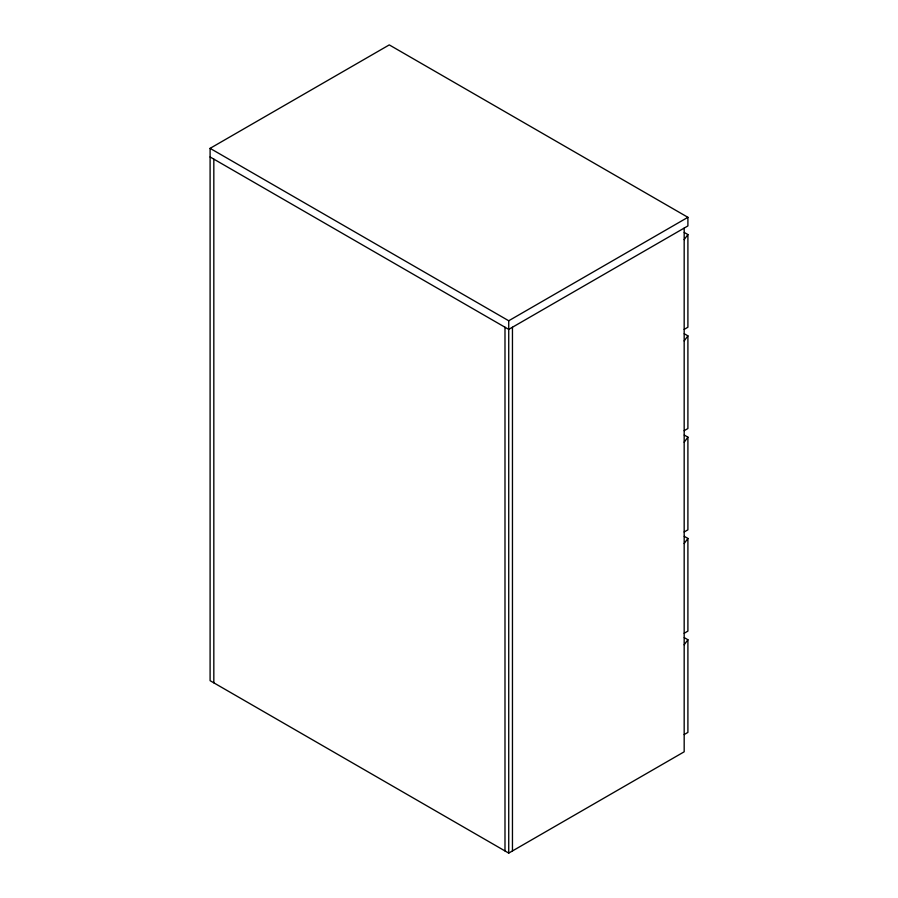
<?xml version="1.0" encoding="UTF-8"?>
<svg xmlns="http://www.w3.org/2000/svg" width="898" height="898" viewBox="0 0 898 898"><rect width="100%" height="100%" fill="white"/><g stroke="black" fill="none" stroke-linecap="round" stroke-linejoin="round"><path stroke-width="1.35" d="M684.175 239.631L687.902 234.558L684.265 232.459M684.175 340.926L687.902 335.852L684.265 333.753M684.175 442.22L687.902 437.146L684.265 435.047M684.175 543.514L687.902 538.441L684.265 536.342M684.175 644.809L687.902 639.735L684.265 637.636M684.175 228.092L684.175 751.806L508.728 853.1L210.098 680.684L210.098 148.35L389.272 44.9L687.902 217.316L687.902 225.937L508.728 329.386L210.098 156.97M210.098 148.35L508.728 320.766L687.902 217.316M684.175 329.386L687.902 327.231L687.902 234.558M684.175 430.681L687.902 428.526L687.902 335.852M684.175 531.975L687.902 529.82L687.902 437.146M684.175 633.27L687.902 631.114L687.902 538.441M684.175 734.564L687.902 732.409L687.902 639.735M512.455 327.231L512.455 850.945M508.728 320.766L508.728 853.1M504.99 327.231L504.99 850.945M213.825 159.126L213.825 682.839"/></g></svg>
